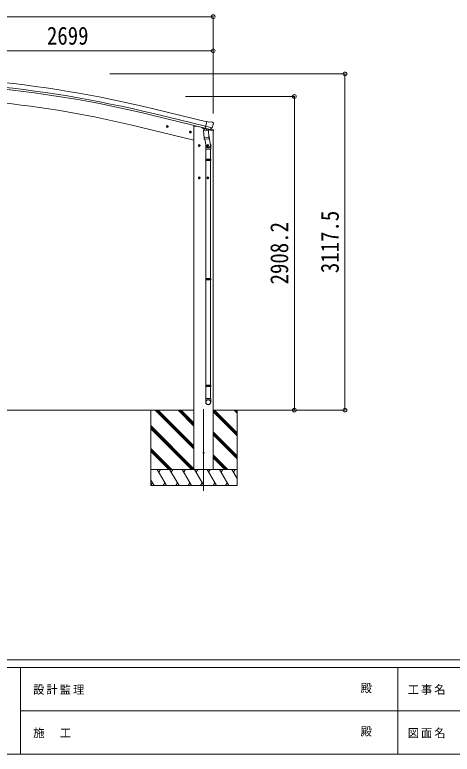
# Model space of a CAD drawing. Units: millimetres at full size. Extents: x -9783 to 33754, y -10064 to 6752.
# Drawn here: x -4022 to 36, y -6828 to 29 of the extents above; entities that cross this region are included whole.
import ezdxf
from ezdxf.enums import TextEntityAlignment as Align

# ---------------------------------------------------------------- set-up
doc = ezdxf.new("R2010")
doc.units = ezdxf.units.MM
doc.header["$LTSCALE"] = 35
doc.header["$PDMODE"] = 32
doc.header["$PDSIZE"] = 35
for name, color, linetype, lineweight in [('0-0_0', 7, 'Continuous', 9), ('0-1_本体', 4, 'Continuous', 9), ('0-2_部品', 7, 'Continuous', 9), ('0-8_PARTS2', 2, 'Continuous', 9), ('0-A_寸法', 6, 'Continuous', 9), ('F-0_240', 7, 'Continuous', 9)]:
    doc.layers.add(name, color=color, linetype=linetype, lineweight=lineweight)
doc.styles.add('ＭＳ ゴシック', font='')
doc.styles.get('ＭＳ ゴシック').set_extended_font_data('MS Gothic')

msp = doc.modelspace()

# ---------------------------------------------------------------- linework, layer by layer
at = {"layer": '0-0_0', "color": 6}
for p, q in [((-4880.53, -305.39), (-2181.56, -305.39)), ((-959.28, -3637.13), (-959.28, -519.63)), ((-1428.3, -728.93), (-1428.3, -3637.13))]:
    msp.add_line(p, q, dxfattribs=at)
at = {"layer": '0-0_0'}
for p, q in [((-7417.53, -3637.13), (-2359.56, -3637.13)), ((-2759.31, -3637.13), (-2759.31, -4337.13)), ((-2359.56, -3996.89), (-2719.33, -3637.13)), ((-2359.56, -3982.75), (-2705.19, -3637.13)), ((-2359.56, -3968.6), (-2691.04, -3637.13)), ((-2359.56, -3784.76), (-2507.2, -3637.13)), ((-2359.56, -3770.62), (-2493.05, -3637.13)), ((-2359.56, -3756.47), (-2478.91, -3637.13)), ((-1585.23, -3637.13), (-2181.56, -3637.13)), ((-1959.31, -3862.5), (-2181.56, -3640.25)), ((-1959.31, -3876.64), (-2181.56, -3654.39)), ((-1959.31, -3848.36), (-2170.54, -3637.13)), ((-1959.31, -3664.51), (-1986.7, -3637.13)), ((-1959.31, -3650.37), (-1972.55, -3637.13)), ((-1959.31, -3637.13), (-1959.31, -4337.13)), ((-2353.17, -4187.13), (-2759.31, -3780.99)), ((-2367.31, -4187.13), (-2759.31, -3795.13)), ((-2381.46, -4187.13), (-2759.31, -3809.27)), ((-1959.31, -4060.49), (-2181.56, -3838.24)), ((-1959.31, -4074.63), (-2181.56, -3852.38)), ((-1959.31, -4088.77), (-2181.56, -3866.52)), ((-2565.31, -4187.13), (-2759.31, -3993.12)), ((-2579.45, -4187.13), (-2759.31, -4007.26)), ((-2593.59, -4187.13), (-2759.31, -4021.4)), ((-2044.81, -4187.13), (-2181.56, -4050.37)), ((-2058.95, -4187.13), (-2181.56, -4064.51)), ((-2073.09, -4187.13), (-2181.56, -4078.65)), ((-2759.31, -4187.13), (-1959.31, -4187.13)), ((-2613.93, -4337.13), (-2700.53, -4187.13)), ((-2685.53, -4213.11), (-2670.53, -4187.13)), ((-2498.46, -4337.13), (-2585.06, -4187.13)), ((-2555.06, -4187.13), (-2570.06, -4213.11)), ((-2382.99, -4337.13), (-2469.59, -4187.13)), ((-2454.59, -4213.11), (-2439.59, -4187.13)), ((-2267.52, -4337.13), (-2354.12, -4187.13)), ((-2339.12, -4213.11), (-2324.12, -4187.13)), ((-2152.05, -4337.13), (-2238.65, -4187.13)), ((-2223.65, -4213.11), (-2208.65, -4187.13)), ((-2036.58, -4337.13), (-2123.18, -4187.13)), ((-2108.18, -4213.11), (-2093.18, -4187.13)), ((-1959.31, -4270.96), (-2007.72, -4187.13)), ((-1992.71, -4213.11), (-1977.71, -4187.13)), ((-2744.4, -4311.15), (-2759.4, -4337.13)), ((-2729.4, -4337.13), (-2759.31, -4285.32)), ((-2628.93, -4311.15), (-2643.93, -4337.13)), ((-2513.46, -4311.15), (-2528.46, -4337.13)), ((-2397.99, -4311.15), (-2412.99, -4337.13)), ((-2282.52, -4311.15), (-2297.52, -4337.13)), ((-2167.05, -4311.15), (-2182.05, -4337.13)), ((-2051.58, -4311.15), (-2066.58, -4337.13)), ((-1959.31, -4337.13), (-2759.31, -4337.13))]:
    msp.add_line(p, q, dxfattribs=at)
at = {"layer": '0-1_本体'}
for p, q in [((-2251.11, -1005.21), (-2734.12, -887.74)), ((-2241.04, -963.25), (-2723.91, -845.76)), ((-2255.04, -1021.59), (-2738.1, -904.1)), ((-2947.65, -992.2), (-2359.59, -1133.38)), ((-2359.56, -1003.39), (-2335.56, -1003.39)), ((-2359.56, -1003.39), (-2359.56, -4183.39)), ((-2283.56, -1015.88), (-2335.56, -1003.39)), ((-2181.56, -4183.39), (-2181.56, -1046.83))]:
    msp.add_line(p, q, dxfattribs=at)
for centre, radius, start, end in [((-5336.49, -11587.64), 11054.98, 76.33027, 84.83134), ((-5336.49, -11587.64), 10994.98, 76.33027, 84.83026), ((-5336.49, -11587.64), 11011.82, 76.33027, 84.83026), ((-5102.66, -9987.9), 9250.23, 76.52809, 85.04475)]:
    msp.add_arc(centre, radius, start, end, dxfattribs=at)
at = {"layer": '0-2_部品'}
for p, q in [((-2597.07, -1009.63), (-2616.52, -1004.96)), ((-2614.09, -1005.54), (-2608.93, -1000.09)), ((-2611.96, -1012.74), (-2614.09, -1005.54)), ((-2609.13, -1017.02), (-2604.46, -997.57)), ((-2608.93, -1000.09), (-2601.63, -1001.85)), ((-2601.63, -1001.85), (-2599.5, -1009.04)), ((-2283.56, -1014.65), (-2283.56, -1018.41)), ((-2260.59, -1027.86), (-2279.72, -1023.27)), ((-2256.29, -1022.91), (-2269.6, -1038.23)), ((-2255.34, -1022.85), (-2256.29, -1022.91)), ((-2252.26, -1025.32), (-2253.79, -1024.95)), ((-2215.56, -1034.13), (-2252.26, -1025.32)), ((-2193.63, -1019.13), (-2251.14, -1005.32)), ((-2246.31, -1027.14), (-2245.29, -1041.75)), ((-2214.63, -967.51), (-2240.56, -961.28)), ((-2214.63, -967.51), (-2201.37, -964.81)), ((-2210.48, -1034.04), (-2194.1, -1019.55)), ((-2186.89, -968), (-2200.07, -964.83)), ((-2183.8, -970.25), (-2179.94, -976.54)), ((-2179.58, -978.82), (-2179.85, -979.97)), ((-2383.14, -1060.99), (-2402.58, -1056.32)), ((-2400.16, -1056.9), (-2394.99, -1051.46)), ((-2398.03, -1064.1), (-2400.16, -1056.9)), ((-2395.2, -1068.38), (-2390.53, -1048.93)), ((-2394.99, -1051.46), (-2387.69, -1053.21)), ((-2387.69, -1053.21), (-2385.56, -1060.4)), ((-2270.71, -1044.68), (-2225.02, -1041.49)), ((-2266.03, -1111.52), (-2270.71, -1044.68)), ((-2269.6, -1038.23), (-2269.16, -1044.57)), ((-2218.1, -1036.14), (-2243.91, -1042.58)), ((-2226.79, -1038.31), (-2226.56, -1041.6)), ((-2225.02, -1041.49), (-2220.34, -1108.32)), ((-2222.08, -1083.56), (-2206.16, -1179.73)), ((-2179, -1047.45), (-2222.03, -1037.12)), ((-2213.19, -1034.61), (-2220.71, -1032.8)), ((-2217.4, -1034.36), (-2217.34, -1035.1)), ((-2214.03, -1034.5), (-2215.56, -1034.13)), ((-2207.46, -1031.36), (-2181.3, -1037.64)), ((-2179, -1040.56), (-2179, -1047.45)), ((-2266.03, -1111.52), (-2220.34, -1108.32)), ((-2266.02, -1111.52), (-2265.13, -1124.21)), ((-2221.33, -1122.93), (-2263.03, -1125.84)), ((-2257.6, -1125.46), (-2246.87, -1189.05)), ((-2219.48, -1120.79), (-2220.36, -1108.33)), ((-2219.88, -1122.15), (-2219.88, -1122.15)), ((-2320.56, -1183.63), (-2300.56, -1183.63)), ((-2317.06, -1179.88), (-2310.56, -1176.13)), ((-2310.56, -1193.63), (-2310.56, -1173.63)), ((-2310.56, -1176.13), (-2304.06, -1179.88)), ((-2304.06, -1187.38), (-2310.56, -1191.14)), ((-2304.06, -1179.88), (-2304.06, -1187.38)), ((-2250.01, -1182.23), (-2250.01, -1216.89)), ((-2250.01, -1216.89), (-2204.01, -1216.89)), ((-2248.01, -1216.89), (-2248.01, -1310.89)), ((-2240.56, -1183.63), (-2220.56, -1183.63)), ((-2237.06, -1179.88), (-2230.56, -1176.13)), ((-2230.56, -1193.63), (-2230.56, -1173.63)), ((-2230.56, -1176.13), (-2224.06, -1179.88)), ((-2224.06, -1187.38), (-2230.56, -1191.14)), ((-2224.06, -1179.88), (-2224.06, -1187.38)), ((-2206.01, -1216.89), (-2206.01, -1310.89)), ((-2204.01, -1216.89), (-2204.01, -1182.54)), ((-2250.01, -1312.89), (-2249.01, -1310.89)), ((-2250.01, -1312.89), (-2204.01, -1312.89)), ((-2250.01, -1312.89), (-2250.01, -1320.89)), ((-2250.01, -1320.89), (-2204.01, -1320.89)), ((-2250.01, -1320.89), (-2249.01, -1322.89)), ((-2249.01, -1310.89), (-2205.01, -1310.89)), ((-2249.01, -1322.89), (-2205.01, -1322.89)), ((-2248.01, -1322.89), (-2248.01, -2417.08)), ((-2206.01, -1322.89), (-2206.01, -2417.08)), ((-2204.01, -1312.89), (-2205.01, -1310.89)), ((-2320.56, -1483.63), (-2300.56, -1483.63)), ((-2317.06, -1479.88), (-2310.56, -1476.13)), ((-2310.56, -1493.63), (-2310.56, -1473.63)), ((-2310.56, -1476.13), (-2304.06, -1479.88)), ((-2304.06, -1487.38), (-2310.56, -1491.14)), ((-2304.06, -1479.88), (-2304.06, -1487.38)), ((-2240.56, -1483.63), (-2220.56, -1483.63)), ((-2237.06, -1479.88), (-2230.56, -1476.13)), ((-2230.56, -1493.63), (-2230.56, -1473.63)), ((-2230.56, -1476.13), (-2224.06, -1479.88)), ((-2224.06, -1487.38), (-2230.56, -1491.14)), ((-2224.06, -1479.88), (-2224.06, -1487.38)), ((-2250.01, -2419.08), (-2249.01, -2417.08)), ((-2250.01, -2419.08), (-2204.01, -2419.08)), ((-2250.01, -2419.08), (-2250.01, -2427.08)), ((-2250.01, -2427.08), (-2204.01, -2427.08)), ((-2250.01, -2427.08), (-2249.01, -2429.08)), ((-2249.01, -2417.08), (-2205.01, -2417.08)), ((-2249.01, -2429.08), (-2205.01, -2429.08)), ((-2248.01, -2429.08), (-2248.01, -3407.26)), ((-2206.01, -2429.08), (-2206.01, -3407.26)), ((-2204.01, -2419.08), (-2205.01, -2417.08)), ((-2250.01, -3409.26), (-2249.01, -3407.26)), ((-2250.01, -3409.26), (-2204.01, -3409.26)), ((-2250.01, -3409.26), (-2250.01, -3417.26)), ((-2250.01, -3417.26), (-2204.01, -3417.26)), ((-2250.01, -3417.26), (-2249.01, -3419.26)), ((-2249.01, -3407.26), (-2205.01, -3407.26)), ((-2249.01, -3419.26), (-2205.01, -3419.26)), ((-2248.01, -3419.26), (-2248.01, -3529.27)), ((-2206.01, -3419.26), (-2206.01, -3529.27)), ((-2204.01, -3409.26), (-2205.01, -3407.26)), ((-2250.01, -3563.41), (-2250.01, -3529.27)), ((-2250.01, -3529.27), (-2204.01, -3529.27)), ((-2204.01, -3563.41), (-2204.01, -3529.27))]:
    msp.add_line(p, q, dxfattribs=at)
for points in [[(-2599.5, -1009.04), (-2604.66, -1014.49), (-2611.96, -1012.74)], [(-2245.99, -1026.73), (-2255.72, -1024.4), (-2240.56, -961.28)], [(-2245.99, -1026.73), (-2245.76, -1026.88), (-2220.99, -1032.83), (-2220.71, -1032.8)], [(-2193.36, -1018.55), (-2193.95, -1019.4), (-2194.1, -1019.55)], [(-2385.56, -1060.4), (-2390.73, -1065.85), (-2398.03, -1064.1)], [(-2310.56, -1191.14), (-2317.06, -1187.38), (-2317.06, -1179.88)], [(-2230.56, -1191.14), (-2237.06, -1187.38), (-2237.06, -1179.88)], [(-2204.01, -1312.89), (-2204.01, -1320.89), (-2205.01, -1322.89)], [(-2310.56, -1491.14), (-2317.06, -1487.38), (-2317.06, -1479.88)], [(-2230.56, -1491.14), (-2237.06, -1487.38), (-2237.06, -1479.88)], [(-2204.01, -2419.08), (-2204.01, -2427.08), (-2205.01, -2429.08)], [(-2204.01, -3409.26), (-2204.01, -3417.26), (-2205.01, -3419.26)]]:
    msp.add_lwpolyline(points, dxfattribs=at)
for centre, radius in [((-2606.8, -1007.29), 8.5), ((-2606.8, -1007.29), 7.7), ((-2606.8, -1007.29), 6.5), ((-2392.86, -1058.65), 8.5), ((-2392.86, -1058.65), 7.7), ((-2392.86, -1058.65), 6.5), ((-2310.56, -1183.63), 8.5), ((-2310.56, -1183.63), 7.7), ((-2310.56, -1183.63), 6.5), ((-2230.56, -1183.63), 8.5), ((-2230.56, -1183.63), 7.7), ((-2230.56, -1183.63), 6.5), ((-2310.56, -1483.63), 8.5), ((-2310.56, -1483.63), 7.7), ((-2310.56, -1483.63), 6.5), ((-2230.56, -1483.63), 8.5), ((-2230.56, -1483.63), 7.7), ((-2230.56, -1483.63), 6.5), ((-2270.56, -4033.39), 4.5)]:
    msp.add_circle(centre, radius, dxfattribs=at)
for centre, radius, start, end in [((-2278.56, -1018.41), 5, 180, 256.5), ((-2253.67, -1024.47), 0.5, 221.23754, 256.5), ((-2246.91, -1027.23), 0.604, 7.79405, 79.40158), ((-2200.77, -967.75), 3, 76.5, 101.5), ((-2376.66, -932.72), 202.4, 334.90875, 346.5), ((-2188.06, -972.86), 5, 31.5, 76.5), ((-2244.27, -1041.61), 1.03, 188.03431, 289.96103), ((-2218.34, -1035.17), 1, 284, 4), ((-2216.9, -1034.32), 0.5, 76.5, 184), ((-2213.91, -1034.01), 0.5, 256.5, 291.76246), ((-2182, -1040.56), 3, 0, 76.5), ((-2263.16, -1123.85), 2, 190.53157, 274), ((-2221.47, -1120.93), 2, 274, 322.59038), ((-2221.43, -1120.96), 1.95, 322.52234, 4.95983), ((-2234.01, -1182.54), 30, 0, 2.54858)]:
    msp.add_arc(centre, radius, start, end, dxfattribs=at)
for centre, major_axis, ratio, start_param, end_param in [((-2182.5, -978.11), (1.57, -2.57), 0.99628, 0.7835347, 1.5707963), ((-2212.49, -1031.68), (0.73, -2.92), 0.997631, 5.8041905, 5.8929484), ((-2212.53, -1031.56), (-2.63, 3.16), 0.650902, 2.1145521, 2.1873627), ((-2212.47, -1031.78), (0.73, -2.92), 0.997631, 5.965759, 6.7621801), ((-2227.01, -1182.23), (-23, 0), 0.996195, 6.0000678, 10.0103449), ((-2227.01, -1182.23), (-21, 0), 0.996195, 0.3319459, 3.3482706), ((-2227.01, -3561.66), (23, 0), 0.996195, 6.2831853, 9.424778), ((-2227.01, -3563.41), (23, 0), 0.996195, 6.2831853, 9.424778), ((-2227.01, -3563.41), (0, -23.43), 0.981806, 4.712389, 7.8539816)]:
    msp.add_ellipse(centre, major_axis=major_axis, ratio=ratio, start_param=start_param, end_param=end_param, dxfattribs=at)
msp.add_ellipse((-2227.01, -3563.41), major_axis=(-21, 0), ratio=0.996195, dxfattribs=at)
at = {"layer": '0-8_PARTS2'}
msp.add_line((-2270.56, -3627.92), (-2270.56, -4387.13), dxfattribs=at)
at = {"layer": '0-A_寸法'}
for p, q in [((-7595.53, 11.23), (-2181.56, 11.23)), ((-2181.56, 11.23), (-2181.56, -305.39)), ((-2181.56, -305.39), (-2181.56, -886.46)), ((-959.28, -519.63), (-3139.27, -519.63)), ((-1428.3, -728.93), (-2437.77, -728.93)), ((-1428.3, -3637.13), (-1757.12, -3637.13)), ((-959.28, -3637.13), (-1428.3, -3637.13))]:
    msp.add_line(p, q, dxfattribs=at)
for p in [(-2181.56, 11.23), (-2181.56, -305.39), (-959.28, -519.63), (-1428.3, -728.93), (-1428.3, -3637.13), (-959.28, -3637.13)]:
    msp.add_point(p, dxfattribs=at)
at = {"layer": 'F-0_240', "color": 5}
for p, q in [((-9783.03, -5953.1), (9396.97, -5953.1)), ((-9783.03, -6023.1), (6285.75, -6023.1)), ((-3969.25, -6023.1), (-3969.25, -6828.1)), ((-469.25, -6023.1), (-469.25, -6828.1)), ((-3969.25, -6425.6), (3205.75, -6425.6)), ((-9783.03, -6828.1), (9396.97, -6828.1))]:
    msp.add_line(p, q, dxfattribs=at)

# ---------------------------------------------------------------- texts
at = {"layer": '0-A_寸法', "color": 7, "style": 'ＭＳ ゴシック', "width": 0.85}
msp.add_text('2699', height=166.8, dxfattribs=at).set_placement((-3723.55, -298.39), align=Align.BOTTOM_LEFT)
for s, p in [('3117.5', (-966.28, -2367.13)), ('2908.2', (-1435.3, -2471.78))]:
    msp.add_text(s, height=166.8, rotation=90, dxfattribs=at).set_placement(p, align=Align.BOTTOM_LEFT)
at = {"layer": 'F-0_240', "style": 'ＭＳ ゴシック'}
for p in [(-814.24, -6276.85), (-814.24, -6679.35)]:
    msp.add_text('殿', height=76.98, dxfattribs=at).set_placement(p, align=Align.BOTTOM_LEFT)
at = {"layer": 'F-0_240', "char_height": 76.98, "attachment_point": 7, "style": 'ＭＳ ゴシック'}
for s, insert in [('\\T1.17;設計監理', (-3851.04, -6276.85)), ('\\T1.17;工事名', (-376.96, -6276.85)), ('\\T1.17;施\u3000工', (-3851.04, -6679.35)), ('\\T1.17;図面名', (-376.96, -6679.35))]:
    msp.add_mtext(s, dxfattribs=dict(at, insert=insert))

doc.saveas('drawing.dxf')
